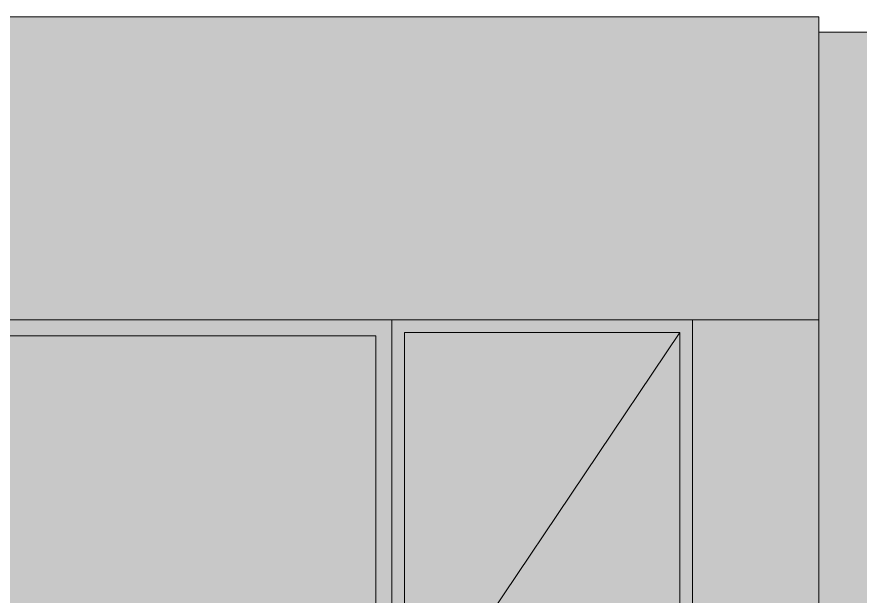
# Model space of a CAD drawing. Header units: millimetres. Extents: x 365175 to 2667127, y -330297 to -162108.
# Drawn here: x 1985444 to 1988079, y -325359 to -323547 of the extents above; entities that cross this region are included whole.
import ezdxf

# ---------------------------------------------------------------- set-up
doc = ezdxf.new("R2010")
doc.units = ezdxf.units.MM
doc.header["$MEASUREMENT"] = 0
doc.layers.add('Fenêtres ARCHICAD', color=7, linetype='Continuous')
doc.layers.add('Portes ARCHICAD', color=7, linetype='Continuous')

# ---------------------------------------------------------------- blocks, each defined once
blk = doc.blocks.new('Élément de coupe_784_2', base_point=(2255931.7, -327094.4))
at = {"layer": 'Portes ARCHICAD', "linetype": 'Continuous', "lineweight": 0, "true_color": 0x000000}
for points in [[(1986615.4, -324494.4), (1986655.4, -324534.4), (1987515.4, -324534.4), (1987555.4, -324494.4)], [(1986615.4, -324494.4), (1986655.4, -324534.4), (1987515.4, -324534.4), (1987555.4, -324494.4)], [(1986615.4, -325995.9), (1986655.4, -325972.4), (1986655.4, -324534.4), (1986615.4, -324494.4)], [(1986615.4, -324998.5), (1986655.4, -324998.5), (1986655.4, -324534.4), (1986615.4, -324494.4)], [(1987555.4, -324494.4), (1987515.4, -324534.4), (1987515.4, -325560.1), (1987555.4, -325553.6)], [(1987555.4, -324494.4), (1987515.4, -324534.4), (1987515.4, -325560.1), (1987555.4, -325553.6)], [(1986655.4, -325972.4), (1986813.3, -325879.5), (1987291.9, -325617.7), (1987492.5, -325563.8), (1987515.4, -325560.1), (1987515.4, -324534.4), (1986655.4, -324534.4)], [(1986655.4, -325302.4), (1987108.2, -325302.4), (1987108.2, -325718.2), (1987291.9, -325617.7), (1987492.5, -325563.8), (1987515.4, -325560.1), (1987515.4, -324534.4), (1986655.4, -324534.4)], [(1986672.3, -327008.3), (1986655.4, -327019.1), (1986655.4, -327094.4), (1987515.4, -327094.4), (1987515.4, -326913.4), (1986708.4, -326938.8), (1986700.3, -326939.2)], [(1987108.2, -327094.4), (1987515.4, -327094.4), (1987515.4, -326913.4), (1987108.2, -326926.2)], [(1987515.4, -326913.4), (1987515.4, -327094.4), (1987555.4, -327094.4), (1987555.4, -326912.2)], [(1987515.4, -326913.4), (1987515.4, -327094.4), (1987555.4, -327094.4), (1987555.4, -326912.2)], [(1986615.4, -326938.5), (1986615.4, -327094.4), (1986655.4, -327094.4), (1986655.4, -327019.1), (1986653.4, -327020.4), (1986653.4, -327020.3), (1986654.3, -326938.9)]]:
    blk.add_hatch(color=18, dxfattribs=at).paths.add_polyline_path(points)
at = {"layer": 'Portes ARCHICAD', "color": 7, "linetype": 'Continuous', "lineweight": 5}
for p, q in [((1986615.4, -324494.4), (1986615.4, -325995.9)), ((1986655.4, -325972.4), (1986655.4, -324534.4)), ((1987515.4, -324534.4), (1986655.4, -325814.4)), ((1986655.4, -324534.4), (1987515.4, -324534.4)), ((1987515.4, -324534.4), (1987515.4, -325560.1)), ((1986731.5, -325927.6), (1986655.4, -325814.4)), ((1987515.4, -327094.4), (1987396.4, -326917.2)), ((1987515.4, -326913.4), (1987515.4, -327094.4)), ((1986615.4, -326938.5), (1986615.4, -327094.4)), ((1986655.4, -327094.4), (1986655.4, -327019.1))]:
    blk.add_line(p, q, dxfattribs=at)
blk = doc.blocks.new('Élément de coupe_826_2', base_point=(2255931.7, -327094.4))
at = {"layer": 'Fenêtres ARCHICAD', "linetype": 'Continuous', "lineweight": 0, "true_color": 0x000000}
for points in [[(1985301.5, -324494.4), (1984688.5, -324494.4), (1984688.5, -324544.4), (1984776.7, -324544.4), (1985301.5, -324544.4)], [(1985301.5, -324494.4), (1984688.5, -324494.4), (1984688.5, -324544.4), (1984776.7, -324544.4), (1985301.5, -324544.4)], [(1985325.5, -324494.4), (1985325.5, -324544.4), (1986565.4, -324544.4), (1986615.4, -324544.4), (1986615.4, -324494.4)], [(1985325.5, -324494.4), (1985325.5, -324544.4), (1986565.4, -324544.4), (1986615.4, -324544.4), (1986615.4, -324494.4)], [(1984776.7, -324544.4), (1984688.5, -324544.4), (1984688.5, -325494.4), (1984717.9, -325494.4), (1984717.9, -325514.4), (1984776.1, -325514.4), (1984776.7, -325514.4)], [(1984688.5, -325302.4), (1984776.7, -325302.4), (1984776.7, -324544.4), (1984688.5, -324544.4)], [(1984776.7, -325514.4), (1984989.2, -325514.4), (1984989.2, -325916.4), (1985260.7, -325916.4), (1985260.7, -325944.4), (1985301.5, -325944.4), (1985301.5, -324544.4), (1984776.7, -324544.4)], [(1984776.7, -324544.4), (1984776.7, -325320.7), (1985301.5, -325320.7), (1985301.5, -324544.4)], [(1985325.5, -325944.4), (1986565.4, -325944.4), (1986565.4, -324544.4), (1985325.5, -324544.4)], [(1985325.5, -324544.4), (1985325.5, -325320.7), (1986430.6, -325320.7), (1986430.6, -325944.4), (1986565.4, -325944.4), (1986565.4, -324544.4)], [(1986565.4, -324544.4), (1986565.4, -325944.4), (1986615.4, -325944.4), (1986615.4, -324544.4)], [(1986565.4, -324544.4), (1986565.4, -325944.4), (1986615.4, -325944.4), (1986615.4, -324544.4)], [(1985260.7, -325994.4), (1985301.5, -325994.4), (1985301.5, -325944.4), (1985260.7, -325944.4)], [(1986565.4, -325944.4), (1985325.5, -325944.4), (1985325.5, -325994.4), (1986615.4, -325994.4), (1986615.4, -325944.4)], [(1986441.1, -325994.4), (1986615.4, -325994.4), (1986615.4, -325944.4), (1986441.1, -325944.4)]]:
    blk.add_hatch(color=18, dxfattribs=at).paths.add_polyline_path(points)
at = {"layer": 'Fenêtres ARCHICAD', "color": 7, "linetype": 'Continuous', "lineweight": 5}
for p, q in [((1984776.7, -324544.4), (1984776.7, -325514.4)), ((1985301.5, -324544.4), (1984776.7, -324544.4)), ((1986565.4, -324544.4), (1985325.5, -324544.4)), ((1986565.4, -325944.4), (1986565.4, -324544.4)), ((1985260.7, -325944.4), (1985301.5, -325944.4)), ((1985325.5, -325944.4), (1986565.4, -325944.4)), ((1984677.7, -325994.4), (1984461.7, -325994.4)), ((1985301.5, -325994.4), (1985260.7, -325994.4)), ((1986615.4, -325994.4), (1985325.5, -325994.4))]:
    blk.add_line(p, q, dxfattribs=at)
blk = doc.blocks.new('Élément de coupe_1187_2', base_point=(2255931.7, -327094.4))
at = {"linetype": 'Continuous', "lineweight": 0, "true_color": 0x000000}
for points in [[(1987950.2, -324494.4), (1987555.4, -324494.4), (1987555.4, -325553.6), (1987887.4, -325500), (1987950.2, -325497.3)], [(1987555.4, -324494.4), (1987555.4, -324522.7), (1987933.9, -324522.7), (1987950.2, -324494.4)], [(1987950.2, -326899.8), (1987555.4, -326912.2), (1987555.4, -327094.4), (1987950.2, -327094.4)]]:
    blk.add_hatch(color=18, dxfattribs=at).paths.add_polyline_path(points)
at = {"color": 7, "linetype": 'Continuous', "lineweight": 5}
for p, q in [((1987555.4, -325553.6), (1987555.4, -324494.4)), ((1987950.2, -325497.3), (1987950.2, -324494.4)), ((1987950.2, -327094.4), (1987950.2, -326899.8)), ((1987555.4, -327094.4), (1987555.4, -326912.2))]:
    blk.add_line(p, q, dxfattribs=at)
blk = doc.blocks.new('Élément de coupe_1188_2', base_point=(2255931.7, -327094.4))
at = {"linetype": 'Continuous', "lineweight": 0, "true_color": 0x000000}
blk.add_hatch(color=18, dxfattribs=at).paths.add_polyline_path([(1984450, -324494.4), (1985301.5, -324494.4), (1985301.5, -324044.3), (1985325.5, -324044.3), (1985325.5, -324494.4), (1987950.2, -324494.4), (1987950.2, -323546.9), (1984450, -323546.9)])
at = {"color": 7, "linetype": 'Continuous', "lineweight": 5}
for p, q in [((1984450, -323546.9), (1987950.2, -323546.9)), ((1987950.2, -324494.4), (1987950.2, -323546.9)), ((1985325.5, -324494.4), (1987950.2, -324494.4))]:
    blk.add_line(p, q, dxfattribs=at)
blk = doc.blocks.new('Élément de coupe_1243_2', base_point=(2255931.7, -327094.4))
at = {"linetype": 'Continuous', "lineweight": 0, "true_color": 0x000000}
blk.add_hatch(color=18, dxfattribs=at).paths.add_polyline_path([(1987950.2, -325497.3), (1988353, -325480.6), (1988353, -323594.4), (1987950.2, -323594.4)])
at = {"color": 7, "linetype": 'Continuous', "lineweight": 5}
blk.add_line((1987950.2, -323594.4), (1988353, -323594.4), dxfattribs=at)

msp = doc.modelspace()

# ---------------------------------------------------------------- block references
at = {"lineweight": 0}
for name in ['Élément de coupe_1188_2', 'Élément de coupe_1243_2', 'Élément de coupe_1187_2']:
    msp.add_blockref(name, (2255931.67, -327094.361), dxfattribs=at)
at = {"layer": 'Fenêtres ARCHICAD', "lineweight": 0}
msp.add_blockref('Élément de coupe_826_2', (2255931.67, -327094.361), dxfattribs=at)
at = {"layer": 'Portes ARCHICAD', "lineweight": 0}
msp.add_blockref('Élément de coupe_784_2', (2255931.67, -327094.361), dxfattribs=at)

doc.saveas('drawing.dxf')
